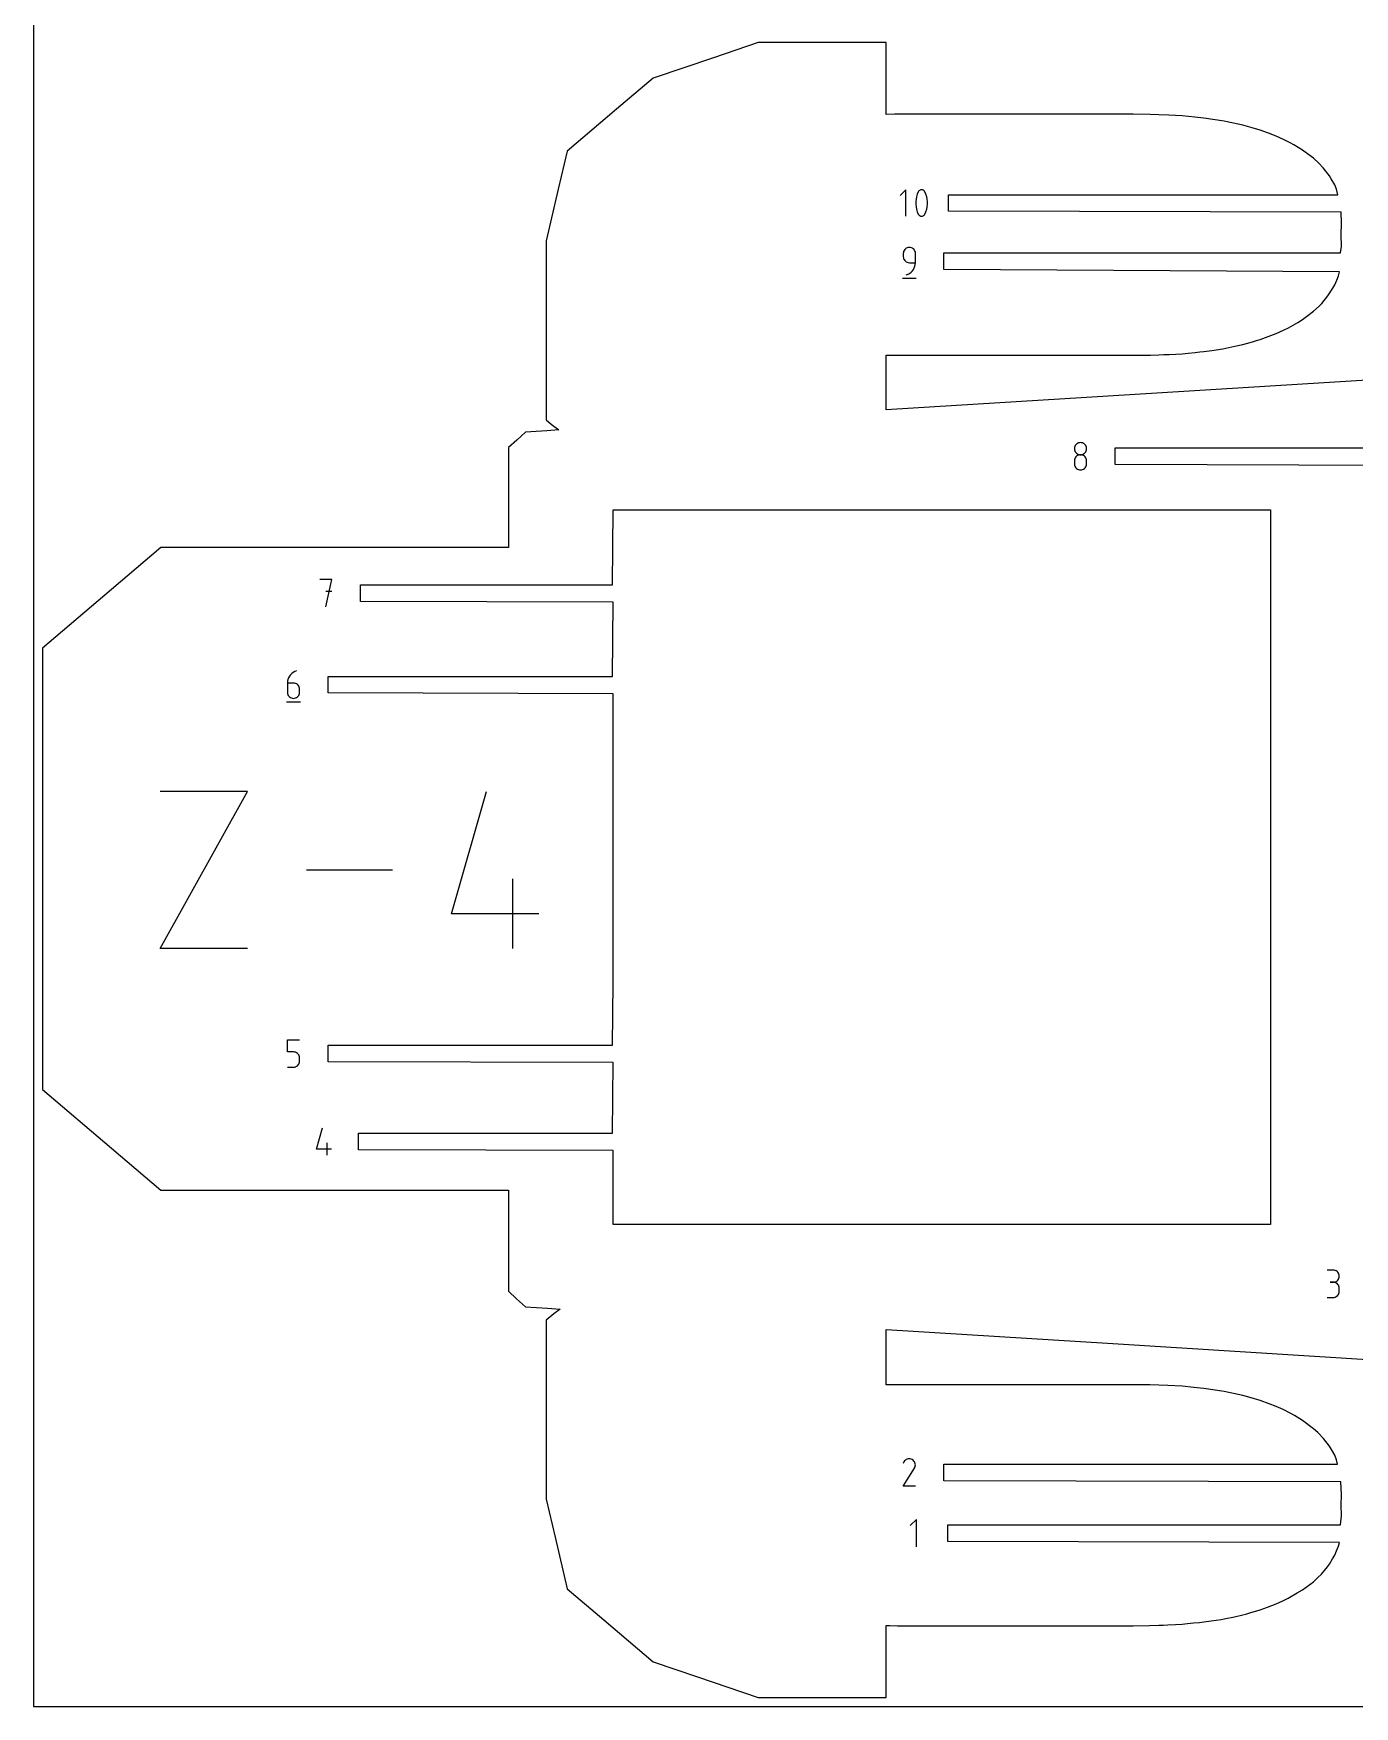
# Model space of a CAD drawing. Extents: x 0 to 450, y 0 to 500.
# Drawn here: x 0 to 231.1, y 0 to 292.6 of the extents above; entities that cross this region are included whole.
import ezdxf

# ---------------------------------------------------------------- set-up
doc = ezdxf.new("R2010")
doc.units = 0

msp = doc.modelspace()

# ---------------------------------------------------------------- linework, layer by layer
at = {"layer": 'annotation', "color": 1}
for p, q in [((152.604733, 265.262409), (151.578155, 264.235541)), ((152.604733, 260.644689), (152.604733, 265.262409)), ((154.380835, 263.615175), (154.336582, 263.172944)), ((154.469341, 264.052165), (154.380835, 263.615175)), ((154.602099, 264.480499), (154.469341, 264.052165)), ((154.77911, 264.89676), (154.602099, 264.480499)), ((154.83872, 264.995887), (154.77911, 264.89676)), ((154.77911, 264.89676), (154.77911, 264.89676)), ((154.913008, 265.080361), (154.83872, 264.995887)), ((154.999517, 265.149364), (154.913008, 265.080361)), ((155.095785, 265.202078), (154.999517, 265.149364)), ((155.199354, 265.237687), (155.095785, 265.202078)), ((155.307764, 265.255373), (155.199354, 265.237687)), ((155.418554, 265.254318), (155.307764, 265.255373)), ((155.529266, 265.233705), (155.418554, 265.254318)), ((155.63744, 265.192716), (155.529266, 265.233705)), ((155.678851, 265.170955), (155.63744, 265.192716)), ((155.63744, 265.192716), (155.63744, 265.192716)), ((155.718588, 265.145959), (155.678851, 265.170955)), ((155.756459, 265.117928), (155.718588, 265.145959)), ((155.792271, 265.087057), (155.756459, 265.117928)), ((155.825831, 265.053546), (155.792271, 265.087057)), ((155.856945, 265.017592), (155.825831, 265.053546)), ((155.885421, 264.979393), (155.856945, 265.017592)), ((155.911065, 264.939146), (155.885421, 264.979393)), ((155.933685, 264.89705), (155.911065, 264.939146)), ((156.111555, 264.47993), (155.933685, 264.89705)), ((155.933685, 264.89705), (155.933685, 264.89705)), ((156.244957, 264.050953), (156.111555, 264.47993)), ((156.333891, 263.613534), (156.244957, 264.050953)), ((156.378359, 263.171089), (156.333891, 263.613534)), ((154.336582, 263.172944), (154.336582, 262.728888)), ((154.336582, 262.728888), (154.380835, 262.286421)), ((154.380835, 262.286421), (154.469341, 261.848959)), ((154.469341, 261.848959), (154.602099, 261.419918)), ((154.602099, 261.419918), (154.77911, 261.002713)), ((154.77911, 261.002713), (154.77911, 261.002713)), ((154.77911, 261.002713), (154.801648, 260.9607)), ((154.801648, 260.9607), (154.827103, 260.920654)), ((154.827103, 260.920654), (154.855368, 260.882696)), ((154.855368, 260.882696), (154.886336, 260.846947)), ((154.886336, 260.846947), (154.919899, 260.813529)), ((154.919899, 260.813529), (154.95595, 260.782564)), ((154.95595, 260.782564), (154.994383, 260.754173)), ((154.994383, 260.754173), (155.035089, 260.728477)), ((155.035089, 260.728477), (155.077962, 260.705599)), ((155.077962, 260.705599), (155.077962, 260.705599)), ((155.077962, 260.705599), (155.185284, 260.665479)), ((155.185284, 260.665479), (155.295351, 260.645547)), ((155.295351, 260.645547), (155.405676, 260.64499)), ((155.405676, 260.64499), (155.513769, 260.662994)), ((155.513769, 260.662994), (155.617144, 260.698748)), ((155.617144, 260.698748), (155.713311, 260.751439)), ((155.713311, 260.751439), (155.799783, 260.820253)), ((155.799783, 260.820253), (155.87407, 260.904379)), ((155.87407, 260.904379), (155.933685, 261.003002)), ((155.933685, 261.003002), (156.111555, 261.419349)), ((155.933685, 261.003002), (155.933685, 261.003002)), ((156.111555, 261.419349), (156.244957, 261.847747)), ((156.244957, 261.847747), (156.333891, 262.28478)), ((156.333891, 262.28478), (156.378359, 262.727032)), ((156.378359, 262.727032), (156.378359, 263.171089)), ((152.288736, 254.654261), (152.209778, 254.487991)), ((152.394012, 254.80325), (152.288736, 254.654261)), ((152.52257, 254.931934), (152.394012, 254.80325)), ((152.671372, 255.037287), (152.52257, 254.931934)), ((152.837379, 255.116285), (152.671372, 255.037287)), ((153.017556, 255.165901), (152.837379, 255.116285)), ((153.208863, 255.183113), (153.017556, 255.165901)), ((153.400568, 255.165901), (153.208863, 255.183113)), ((153.208863, 255.183113), (153.208863, 255.183113)), ((153.580955, 255.116285), (153.400568, 255.165901)), ((153.747024, 255.037287), (153.580955, 255.116285)), ((153.895776, 254.931934), (153.747024, 255.037287)), ((154.02421, 254.80325), (153.895776, 254.931934)), ((154.129326, 254.654261), (154.02421, 254.80325)), ((154.208123, 254.487991), (154.129326, 254.654261)), ((152.160175, 254.307466), (152.142966, 254.11571)), ((152.142966, 254.11571), (152.142966, 253.582009)), ((152.142966, 253.582009), (152.142966, 253.582009)), ((152.142966, 253.582009), (152.160175, 253.390263)), ((152.209778, 254.487991), (152.160175, 254.307466)), ((152.160175, 253.390263), (152.209778, 253.209766)), ((152.209778, 253.209766), (152.288736, 253.043536)), ((152.288736, 253.043536), (152.394012, 252.894594)), ((152.394012, 252.894594), (152.52257, 252.76596)), ((152.52257, 252.76596), (152.671372, 252.660655)), ((152.671372, 252.660655), (152.837379, 252.581697)), ((152.837379, 252.581697), (153.017556, 252.532108)), ((153.017556, 252.532108), (153.208863, 252.514907)), ((153.208863, 252.514907), (154.274761, 252.514907)), ((154.07104, 251.585616), (154.182291, 251.880208)), ((154.182291, 251.880208), (154.251161, 252.191276)), ((154.257601, 254.307466), (154.208123, 254.487991)), ((154.251161, 252.191276), (154.274761, 252.514907)), ((154.274761, 254.11571), (154.257601, 254.307466)), ((154.274761, 252.514907), (154.274761, 254.11571)), ((154.274761, 254.11571), (154.274761, 254.11571)), ((152.009766, 249.783113), (154.409766, 249.783113)), ((152.675463, 250.383113), (152.980278, 250.496702)), ((152.675463, 250.383113), (152.675463, 250.383113)), ((152.980278, 250.496702), (153.260061, 250.650238)), ((153.260061, 250.650238), (153.51192, 250.83981)), ((153.51192, 250.83981), (153.732963, 251.061504)), ((153.732963, 251.061504), (153.9203, 251.31141)), ((153.9203, 251.31141), (154.07104, 251.585616)), ((182.091929, 220.178506), (182.07473, 219.987646)), ((182.07473, 219.987646), (182.07473, 219.987646)), ((182.07473, 219.987646), (182.091939, 219.79589)), ((182.141506, 220.358333), (182.091929, 220.178506)), ((182.091939, 219.79589), (182.141541, 219.615365)), ((182.220432, 220.524079), (182.141506, 220.358333)), ((182.141541, 219.615365), (182.220499, 219.449095)), ((182.325677, 220.672692), (182.220432, 220.524079)), ((182.45421, 220.801124), (182.325677, 220.672692)), ((182.603001, 220.906324), (182.45421, 220.801124)), ((182.769021, 220.985243), (182.603001, 220.906324)), ((182.94924, 221.034831), (182.769021, 220.985243)), ((183.140627, 221.052038), (182.94924, 221.034831)), ((183.332014, 221.034831), (183.140627, 221.052038)), ((183.140627, 221.052038), (183.140627, 221.052038)), ((183.512233, 220.985243), (183.332014, 221.034831)), ((183.678253, 220.906324), (183.512233, 220.985243)), ((183.827044, 220.801124), (183.678253, 220.906324)), ((183.955577, 220.672692), (183.827044, 220.801124)), ((184.060822, 220.524079), (183.955577, 220.672692)), ((184.060755, 219.449095), (184.139713, 219.615365)), ((184.139748, 220.358333), (184.060822, 220.524079)), ((184.139713, 219.615365), (184.189315, 219.79589)), ((184.189325, 220.178506), (184.139748, 220.358333)), ((184.189315, 219.79589), (184.206524, 219.987646)), ((184.206524, 219.987646), (184.189325, 220.178506)), ((184.206524, 219.987646), (184.206524, 219.987646)), ((182.091929, 218.044808), (182.07473, 217.853142)), ((182.07473, 217.853142), (182.07473, 217.32215)), ((182.07473, 217.32215), (182.07473, 217.32215)), ((182.07473, 217.32215), (182.091939, 217.130497)), ((182.141506, 218.225264), (182.091929, 218.044808)), ((182.091939, 217.130497), (182.141541, 216.950249)), ((182.220432, 218.391481), (182.141506, 218.225264)), ((182.141541, 216.950249), (182.220499, 216.784379)), ((182.325677, 218.540433), (182.220432, 218.391481)), ((182.220499, 219.449095), (182.325776, 219.300106)), ((182.220499, 216.784379), (182.325776, 216.635865)), ((182.45421, 218.669091), (182.325677, 218.540433)), ((182.325776, 219.300106), (182.454334, 219.171422)), ((182.325776, 216.635865), (182.454334, 216.507681)), ((182.603001, 218.774429), (182.45421, 218.669091)), ((182.454334, 219.171422), (182.603135, 219.066069)), ((182.769021, 218.853419), (182.603001, 218.774429)), ((182.603135, 219.066069), (182.769143, 218.987071)), ((182.94924, 218.903033), (182.769021, 218.853419)), ((182.769143, 218.987071), (182.949319, 218.937455)), ((183.140627, 218.920243), (182.94924, 218.903033)), ((182.949319, 218.937455), (183.140627, 218.920243)), ((183.140627, 218.920243), (183.331935, 218.937455)), ((183.332014, 218.903043), (183.140627, 218.920243)), ((183.140627, 218.920243), (183.140627, 218.920243)), ((183.140627, 218.920243), (183.140627, 218.920243)), ((183.331935, 218.937455), (183.512111, 218.987071)), ((183.512233, 218.853453), (183.332014, 218.903043)), ((183.512111, 218.987071), (183.678119, 219.066069)), ((183.678253, 218.774496), (183.512233, 218.853453)), ((183.678119, 219.066069), (183.82692, 219.171422)), ((183.827044, 218.66919), (183.678253, 218.774496)), ((183.82692, 219.171422), (183.955478, 219.300106)), ((183.82692, 216.507681), (183.955478, 216.635865)), ((183.955577, 218.540557), (183.827044, 218.66919)), ((183.955478, 219.300106), (184.060755, 219.449095)), ((183.955478, 216.635865), (184.060755, 216.784379)), ((184.060822, 218.391615), (183.955577, 218.540557)), ((184.060755, 216.784379), (184.139713, 216.950249)), ((184.139748, 218.225385), (184.060822, 218.391615)), ((184.139713, 216.950249), (184.189315, 217.130497)), ((184.189325, 218.044887), (184.139748, 218.225385)), ((184.189315, 217.130497), (184.206524, 217.32215)), ((184.206524, 217.853142), (184.189325, 218.044887)), ((184.206524, 217.32215), (184.206524, 217.853142)), ((184.206524, 217.853142), (184.206524, 217.853142)), ((182.454334, 216.507681), (182.603135, 216.402803)), ((182.603135, 216.402803), (182.769143, 216.324206)), ((182.769143, 216.324206), (182.949319, 216.274865)), ((182.949319, 216.274865), (183.140627, 216.257757)), ((183.140627, 216.257757), (183.331935, 216.274865)), ((183.140627, 216.257757), (183.140627, 216.257757)), ((183.331935, 216.274865), (183.512111, 216.324206)), ((183.512111, 216.324206), (183.678119, 216.402803)), ((183.678119, 216.402803), (183.82692, 216.507681)), ((52.217175, 197.13335), (50.082671, 197.13335)), ((51.150073, 192.33335), (52.217175, 197.13335)), ((52.217175, 194.995835), (51.150073, 194.995835)), ((44.440767, 179.303712), (44.417165, 178.979271)), ((44.417165, 178.979271), (44.417165, 177.383886)), ((45.483062, 178.979271), (44.417165, 178.979271)), ((44.509655, 179.615437), (44.440767, 179.303712)), ((44.620953, 179.91058), (44.509655, 179.615437)), ((44.771784, 180.185277), (44.620953, 179.91058)), ((44.959272, 180.435661), (44.771784, 180.185277)), ((45.180541, 180.657869), (44.959272, 180.435661)), ((45.432715, 180.848036), (45.180541, 180.657869)), ((45.712916, 181.002296), (45.432715, 180.848036)), ((45.674767, 178.962163), (45.483062, 178.979271)), ((45.855154, 178.912822), (45.674767, 178.962163)), ((46.018269, 181.116785), (45.712916, 181.002296)), ((46.021223, 178.834225), (45.855154, 178.912822)), ((46.018269, 181.116785), (46.018269, 181.116785)), ((46.169975, 178.729347), (46.021223, 178.834225)), ((46.298409, 178.601163), (46.169975, 178.729347)), ((46.403525, 178.452649), (46.298409, 178.601163)), ((44.283664, 175.716785), (46.683664, 175.716785)), ((44.417165, 177.383886), (44.417165, 177.383886)), ((44.417165, 177.383886), (44.434374, 177.192141)), ((44.434374, 177.192141), (44.483976, 177.011643)), ((44.483976, 177.011643), (44.562935, 176.845413)), ((44.562935, 176.845413), (44.668211, 176.696471)), ((44.668211, 176.696471), (44.796769, 176.567838)), ((44.796769, 176.567838), (44.945571, 176.462532)), ((44.945571, 176.462532), (45.111578, 176.383575)), ((45.111578, 176.383575), (45.291755, 176.333985)), ((45.291755, 176.333985), (45.483062, 176.316785)), ((45.483062, 176.316785), (45.674767, 176.333985)), ((45.483062, 176.316785), (45.483062, 176.316785)), ((45.674767, 176.333985), (45.855154, 176.383575)), ((45.855154, 176.383575), (46.021223, 176.462532)), ((46.021223, 176.462532), (46.169975, 176.567838)), ((46.169975, 176.567838), (46.298409, 176.696471)), ((46.298409, 176.696471), (46.403525, 176.845413)), ((46.482322, 178.286779), (46.403525, 178.452649)), ((46.403525, 176.845413), (46.482322, 177.011643)), ((46.5318, 178.106531), (46.482322, 178.286779)), ((46.482322, 177.011643), (46.5318, 177.192141)), ((46.54896, 177.914878), (46.5318, 178.106531)), ((46.5318, 177.192141), (46.54896, 177.383886)), ((46.54896, 177.383886), (46.54896, 177.914878)), ((46.54896, 177.914878), (46.54896, 177.914878)), ((22.182172, 132.546838), (37.456258, 160.055373)), ((37.456258, 160.055373), (22.182172, 160.055373)), ((73.128856, 138.662337), (79.22883, 160.055373)), ((62.815743, 146.301105), (47.774547, 146.301105)), ((83.824512, 132.546838), (83.824512, 144.764036)), ((88.402942, 138.662337), (73.128856, 138.662337)), ((37.456258, 132.546838), (22.182172, 132.546838)), ((44.417165, 114.486228), (44.417165, 116.623742)), ((44.417165, 116.623742), (46.54896, 116.623742)), ((45.483062, 114.486228), (44.417165, 114.486228)), ((45.674449, 114.46912), (45.483062, 114.486228)), ((45.854668, 114.419779), (45.674449, 114.46912)), ((46.020688, 114.341183), (45.854668, 114.419779)), ((46.169479, 114.236304), (46.020688, 114.341183)), ((46.298012, 114.10812), (46.169479, 114.236304)), ((44.417165, 111.823742), (45.483062, 111.823742)), ((45.483062, 111.823742), (45.67437, 111.840943)), ((45.483062, 111.823742), (45.483062, 111.823742)), ((45.67437, 111.840943), (45.854546, 111.890532)), ((45.854546, 111.890532), (46.020554, 111.969489)), ((46.020554, 111.969489), (46.169355, 112.074795)), ((46.169355, 112.074795), (46.297913, 112.203428)), ((46.297913, 112.203428), (46.40319, 112.35237)), ((46.403257, 113.959606), (46.298012, 114.10812)), ((46.40319, 112.35237), (46.482148, 112.5186)), ((46.482183, 113.793737), (46.403257, 113.959606)), ((46.482148, 112.5186), (46.531751, 112.699098)), ((46.53176, 113.613488), (46.482183, 113.793737)), ((46.531751, 112.699098), (46.54896, 112.890843)), ((46.54896, 113.421835), (46.53176, 113.613488)), ((46.54896, 112.890843), (46.54896, 113.421835)), ((46.54896, 113.421835), (46.54896, 113.421835)), ((49.486223, 97.494634), (50.550616, 101.227532)), ((52.151418, 97.494634), (49.486223, 97.494634)), ((51.352522, 96.427532), (51.352522, 98.559327)), ((227.338971, 76.338734), (226.273074, 76.338734)), ((227.530675, 76.321527), (227.338971, 76.338734)), ((227.711062, 76.271939), (227.530675, 76.321527)), ((227.877132, 76.19302), (227.711062, 76.271939)), ((228.025883, 76.08782), (227.877132, 76.19302)), ((228.154317, 75.959388), (228.025883, 76.08782)), ((227.338971, 74.206939), (226.80527, 74.206939)), ((226.80527, 74.206939), (227.338971, 74.206939)), ((227.338971, 74.206939), (227.530675, 74.22415)), ((227.530675, 74.189732), (227.338971, 74.206939)), ((227.338971, 74.206939), (227.338971, 74.206939)), ((227.530675, 74.22415), (227.711062, 74.273767)), ((227.711062, 74.140144), (227.530675, 74.189732)), ((227.711062, 74.273767), (227.877132, 74.352765)), ((227.877132, 74.061225), (227.711062, 74.140144)), ((227.877132, 74.352765), (228.025883, 74.458118)), ((228.025883, 73.956025), (227.877132, 74.061225)), ((228.025883, 74.458118), (228.154317, 74.586802)), ((228.154317, 73.827593), (228.025883, 73.956025)), ((228.259433, 75.810774), (228.154317, 75.959388)), ((228.154317, 74.586802), (228.259433, 74.735791)), ((228.259433, 73.67898), (228.154317, 73.827593)), ((228.33823, 75.645029), (228.259433, 75.810774)), ((228.259433, 74.735791), (228.33823, 74.902061)), ((228.33823, 73.513234), (228.259433, 73.67898)), ((228.387709, 75.465202), (228.33823, 75.645029)), ((228.33823, 74.902061), (228.387709, 75.082586)), ((228.387709, 73.333407), (228.33823, 73.513234)), ((228.404868, 75.274342), (228.387709, 75.465202)), ((228.387709, 75.082586), (228.404868, 75.274342)), ((228.404868, 73.142547), (228.387709, 73.333407)), ((228.404868, 75.274342), (228.404868, 75.274342)), ((226.273074, 71.544453), (227.338971, 71.544453)), ((227.338971, 71.544453), (227.530675, 71.561651)), ((227.338971, 71.544453), (227.338971, 71.544453)), ((227.530675, 71.561651), (227.711062, 71.611214)), ((227.711062, 71.611214), (227.877132, 71.690101)), ((227.877132, 71.690101), (228.025883, 71.795269)), ((228.025883, 71.795269), (228.154317, 71.923676)), ((228.154317, 71.923676), (228.259433, 72.072279)), ((228.259433, 72.072279), (228.33823, 72.238037)), ((228.33823, 72.238037), (228.387709, 72.417907)), ((228.387709, 72.417907), (228.404868, 72.608846)), ((228.404868, 72.608846), (228.404868, 73.142547)), ((228.404868, 73.142547), (228.404868, 73.142547)), ((152.128009, 38.521027), (154.097857, 41.69223)), ((152.270992, 42.787326), (152.131019, 42.51882)), ((152.382071, 42.944838), (152.270992, 42.787326)), ((152.515342, 43.076325), (152.382071, 42.944838)), ((152.66675, 43.180732), (152.515342, 43.076325)), ((152.832242, 43.257007), (152.66675, 43.180732)), ((153.007766, 43.304097), (152.832242, 43.257007)), ((153.189269, 43.320949), (153.007766, 43.304097)), ((153.372696, 43.306511), (153.189269, 43.320949)), ((153.553995, 43.259729), (153.372696, 43.306511)), ((153.729113, 43.17955), (153.553995, 43.259729)), ((153.885737, 43.068332), (153.729113, 43.17955)), ((153.729113, 43.17955), (153.729113, 43.17955)), ((154.016692, 42.934871), (153.885737, 43.068332)), ((154.120813, 42.783257), (154.016692, 42.934871)), ((154.097857, 41.69223), (154.100212, 41.695144)), ((154.097857, 41.69223), (154.097857, 41.69223)), ((154.100212, 41.695144), (154.102471, 41.698083)), ((154.102471, 41.698083), (154.104647, 41.701071)), ((154.104647, 41.701071), (154.106757, 41.704134)), ((154.106757, 41.704134), (154.108814, 41.707295)), ((154.108814, 41.707295), (154.110835, 41.710581)), ((154.110835, 41.710581), (154.112833, 41.714015)), ((154.112833, 41.714015), (154.114823, 41.717623)), ((154.114823, 41.717623), (154.116821, 41.721429)), ((154.116821, 41.721429), (154.198156, 41.896061)), ((154.116821, 41.721429), (154.116821, 41.721429)), ((154.196935, 42.617581), (154.120813, 42.783257)), ((154.243896, 42.441933), (154.196935, 42.617581)), ((154.198156, 41.896061), (154.24567, 42.077083)), ((154.260529, 42.260403), (154.243896, 42.441933)), ((154.24567, 42.077083), (154.260529, 42.260403)), ((154.259804, 38.521027), (152.128009, 38.521027)), ((154.437304, 32.739543), (153.370203, 31.67214)), ((154.437304, 27.939543), (154.437304, 32.739543))]:
    msp.add_line(p, q, dxfattribs=at)
at = {"layer": 'boundary', "color": 5}
for p, q in [((126.739994, 291.014711), (118.947955, 288.365418)), ((139.658168, 291.014711), (126.739994, 291.014711)), ((149.182561, 291.014711), (139.658168, 291.014711)), ((149.18256, 286.824133), (149.182561, 291.014711)), ((118.947955, 288.365418), (108.379419, 284.772117)), ((149.182561, 280.244018), (149.18256, 286.824133)), ((108.379419, 284.772117), (102.011675, 279.359541)), ((102.011675, 279.359541), (93.374945, 272.018328)), ((149.182561, 278.456211), (149.182561, 280.244018)), ((150.694177, 278.459173), (149.182561, 278.456211)), ((151.333617, 278.460426), (150.694177, 278.459173)), ((156.544673, 278.462298), (151.333617, 278.460426)), ((158.74904, 278.46309), (156.544673, 278.462298)), ((161.562085, 278.46309), (158.74904, 278.46309)), ((162.752052, 278.463091), (161.562085, 278.46309)), ((167.714505, 278.463091), (162.752052, 278.463091)), ((169.381236, 278.46309), (167.714505, 278.463091)), ((174.614072, 278.46309), (169.381236, 278.46309)), ((176.058205, 278.46309), (174.614072, 278.46309)), ((181.822531, 278.463091), (176.058205, 278.46309)), ((182.832848, 278.463091), (181.822531, 278.463091)), ((189.759267, 278.463091), (182.832848, 278.463091)), ((192.36458, 278.46309), (189.759267, 278.463091)), ((195.354808, 278.419539), (192.36458, 278.46309)), ((196.872278, 278.394332), (195.354808, 278.419539)), ((198.594883, 278.308004), (196.872278, 278.394332)), ((200.923387, 278.17929), (198.594883, 278.308004)), ((203.135596, 277.969971), (200.923387, 278.17929)), ((204.714777, 277.806868), (203.135596, 277.969971)), ((208.284966, 277.269486), (204.714777, 277.806868)), ((208.828077, 277.151992), (208.284966, 277.269486)), ((211.546454, 276.563921), (208.828077, 277.151992)), ((213.159262, 276.116638), (211.546454, 276.563921)), ((214.585587, 275.692027), (213.159262, 276.116638)), ((216.008481, 275.162054), (214.585587, 275.692027)), ((217.353485, 274.661106), (216.008481, 275.162054)), ((218.754075, 274.016702), (217.353485, 274.661106)), ((219.84033, 273.483913), (218.754075, 274.016702)), ((220.459127, 273.11047), (219.84033, 273.483913)), ((222.00403, 272.178167), (220.459127, 273.11047)), ((223.489265, 271.070946), (222.00403, 272.178167)), ((93.374945, 272.018328), (91.806187, 265.351073)), ((223.898788, 270.765668), (223.489265, 271.070946)), ((224.833926, 269.893476), (223.898788, 270.765668)), ((225.611574, 269.083848), (224.833926, 269.893476)), ((226.687682, 267.720711), (225.611574, 269.083848)), ((226.998961, 267.193064), (226.687682, 267.720711)), ((227.619823, 266.140781), (226.998961, 267.193064)), ((91.806187, 265.351073), (89.67844, 256.308108)), ((160.028589, 261.503549), (160.028589, 264.403549)), ((160.028589, 264.403549), (228.171476, 264.403549)), ((227.926456, 265.388649), (227.619823, 266.140781)), ((228.171476, 264.403549), (227.926456, 265.388649)), ((228.718236, 261.353549), (160.028589, 261.503549)), ((228.772552, 259.418479), (228.718236, 261.353549)), ((228.757993, 257.390358), (228.772552, 259.418479)), ((89.67844, 256.308108), (89.678441, 243.025279)), ((228.650302, 254.233113), (228.772669, 255.358124)), ((228.772669, 255.358124), (228.757993, 257.390358)), ((159.259766, 251.333112), (159.259767, 254.233112)), ((159.259767, 254.233112), (228.650302, 254.233113)), ((228.433619, 250.92916), (159.259766, 251.333112)), ((227.619909, 248.639911), (227.95679, 249.466385)), ((227.95679, 249.466385), (228.265749, 250.224214)), ((228.265749, 250.224214), (228.433619, 250.92916)), ((225.348766, 245.395239), (226.394328, 246.68789)), ((226.394328, 246.68789), (227.270854, 248.048188)), ((227.270854, 248.048188), (227.619909, 248.639911)), ((89.678441, 243.025279), (89.678441, 225.009443)), ((222.00392, 242.602537), (222.666589, 243.09673)), ((222.666589, 243.09673), (223.898035, 244.015036)), ((223.898035, 244.015036), (224.867017, 244.919027)), ((224.867017, 244.919027), (225.348766, 245.395239)), ((215.953636, 239.598223), (217.352739, 240.119592)), ((217.352739, 240.119592), (218.796286, 240.784069)), ((218.796286, 240.784069), (219.534114, 241.146136)), ((219.534114, 241.146136), (221.139626, 242.080753)), ((221.139626, 242.080753), (222.00392, 242.602537)), ((204.715424, 236.973818), (206.098165, 237.18064)), ((206.098165, 237.18064), (208.020637, 237.468185)), ((208.020637, 237.468185), (210.158095, 237.916369)), ((210.158095, 237.916369), (211.545772, 238.216771)), ((211.545772, 238.216771), (212.155056, 238.385855)), ((212.155056, 238.385855), (213.205048, 238.677233)), ((213.205048, 238.677233), (214.096424, 238.942756)), ((214.096424, 238.942756), (214.586309, 239.088677)), ((214.586309, 239.088677), (215.953636, 239.598223)), ((149.138896, 233.525561), (149.141608, 236.310655)), ((149.141608, 236.310655), (149.805697, 236.311928)), ((149.805697, 236.311928), (151.375583, 236.314937)), ((151.375583, 236.314937), (153.579955, 236.315729)), ((153.579955, 236.315729), (158.79102, 236.317601)), ((158.79102, 236.317601), (159.980986, 236.317602)), ((159.980986, 236.317602), (162.79403, 236.317601)), ((162.79403, 236.317601), (167.75731, 236.317601)), ((167.75731, 236.317601), (169.423257, 236.317601)), ((169.423257, 236.317601), (174.658313, 236.317602)), ((174.658313, 236.317602), (176.100342, 236.317601)), ((176.100342, 236.317601), (181.868374, 236.317601)), ((181.868374, 236.317601), (182.875207, 236.317601)), ((182.875207, 236.317601), (189.468339, 236.317601)), ((189.468339, 236.317601), (192.365812, 236.317601)), ((192.365812, 236.317601), (195.382435, 236.361599)), ((195.382435, 236.361599), (196.871777, 236.386372)), ((196.871777, 236.386372), (197.740301, 236.429944)), ((197.740301, 236.429944), (198.641595, 236.47516)), ((198.641595, 236.47516), (199.850423, 236.542045)), ((199.850423, 236.542045), (200.923295, 236.601407)), ((200.923295, 236.601407), (201.951414, 236.698777)), ((201.951414, 236.698777), (203.182795, 236.815395)), ((203.182795, 236.815395), (204.044894, 236.904508)), ((204.044894, 236.904508), (204.715424, 236.973818)), ((149.132328, 226.781573), (149.138896, 233.525561)), ((235.215612, 232.078574), (187.977201, 229.171832)), ((187.977201, 229.171832), (149.132328, 226.781573)), ((86.059028, 222.900457), (84.522006, 221.495995)), ((89.78262, 223.129583), (86.059028, 222.900457)), ((89.678441, 225.009443), (90.585791, 224.29201)), ((91.891794, 223.259368), (89.78262, 223.129583)), ((90.585791, 224.29201), (91.891794, 223.259368)), ((84.522006, 221.495995), (83.066853, 220.16634)), ((83.066853, 220.16634), (83.066853, 209.292811)), ((189.191229, 217.207908), (189.191229, 220.107908)), ((189.191229, 220.107908), (295.120605, 220.107908)), ((295.215604, 216.910295), (189.191229, 217.207908)), ((83.066853, 209.292811), (83.066853, 202.697221)), ((22.290791, 202.697221), (13.662063, 195.362809)), ((41.659436, 202.697221), (22.290791, 202.697221)), ((83.066853, 202.697221), (41.659436, 202.697221)), ((13.662063, 195.362809), (1.587501, 185.09944)), ((1.587501, 185.09944), (1.5875, 146.090987)), ((1.5875, 146.090987), (1.5875, 107.898314)), ((1.5875, 107.898314), (13.662064, 97.634944)), ((13.662064, 97.634944), (22.290791, 90.300533)), ((22.290791, 90.300533), (41.659436, 90.300533)), ((41.659436, 90.300533), (83.066853, 90.300533)), ((83.066853, 90.300533), (83.066853, 83.629016)), ((83.066853, 83.629016), (83.066853, 72.630311)), ((83.066853, 72.630311), (84.521918, 71.299547)), ((84.521918, 71.299547), (86.058846, 69.893911)), ((86.058846, 69.893911), (89.912372, 69.65383)), ((91.026856, 68.658965), (89.678441, 67.592785)), ((89.678441, 67.592785), (89.678441, 54.309954)), ((89.912372, 69.65383), (92.111778, 69.516803)), ((92.111778, 69.516803), (91.026856, 68.658965)), ((149.138847, 59.128498), (149.132192, 65.9643)), ((149.132192, 65.9643), (187.895052, 63.54929)), ((187.895052, 63.54929), (235.215612, 60.601116)), ((149.141608, 56.291568), (149.138847, 59.128498)), ((150.591409, 56.28861), (149.141608, 56.291568)), ((151.204701, 56.287359), (150.591409, 56.28861)), ((156.535851, 56.285436), (151.204701, 56.287359)), ((158.791019, 56.284622), (156.535851, 56.285436)), ((161.483978, 56.284622), (158.791019, 56.284622)), ((162.623146, 56.284622), (161.483978, 56.284622)), ((167.583061, 56.284622), (162.623146, 56.284622)), ((169.252212, 56.284622), (167.583061, 56.284622)), ((174.478237, 56.284622), (169.252212, 56.284622)), ((175.928809, 56.284622), (174.478237, 56.284622)), ((181.681769, 56.284622), (175.928809, 56.284622)), ((182.702795, 56.284622), (181.681769, 56.284622)), ((189.628163, 56.284622), (182.702795, 56.284622)), ((192.361488, 56.284622), (189.628163, 56.284622)), ((195.269859, 56.242424), (192.361488, 56.284622)), ((196.874493, 56.215858), (195.269859, 56.242424)), ((198.45004, 56.137169), (196.874493, 56.215858)), ((200.92425, 56.000815), (198.45004, 56.137169)), ((202.986055, 55.806312), (200.92425, 56.000815)), ((204.713199, 55.628406), (202.986055, 55.806312)), ((208.280276, 55.09103), (204.713199, 55.628406)), ((89.678441, 54.309954), (89.678441, 36.294116)), ((209.092701, 54.915674), (208.280276, 55.09103)), ((211.549286, 54.385453), (209.092701, 54.915674)), ((212.995307, 53.985336), (211.549286, 54.385453)), ((214.583348, 53.513552), (212.995307, 53.985336)), ((216.176525, 52.921364), (214.583348, 53.513552)), ((217.356897, 52.482632), (216.176525, 52.921364)), ((218.578493, 51.92173), (217.356897, 52.482632)), ((219.837297, 51.305444), (218.578493, 51.92173)), ((220.557952, 50.871332), (219.837297, 51.305444)), ((222.004969, 49.999698), (220.557952, 50.871332)), ((223.903244, 48.587187), (222.004969, 49.999698)), ((224.639984, 47.901342), (223.903244, 48.587187)), ((225.653214, 46.847979), (224.639984, 47.901342)), ((226.685727, 45.542231), (225.653214, 46.847979)), ((227.031276, 44.957553), (226.685727, 45.542231)), ((227.619458, 43.962312), (227.031276, 44.957553)), ((227.949469, 43.154358), (227.619458, 43.962312)), ((159.244508, 39.471066), (159.244509, 42.371066)), ((159.244509, 42.371066), (228.11312, 42.371067)), ((228.11312, 42.371067), (227.949469, 43.154358)), ((228.7108, 39.28463), (159.244508, 39.471066)), ((228.773187, 37.066283), (228.7108, 39.28463)), ((89.678441, 36.294116), (91.247199, 29.626865)), ((228.759773, 35.211877), (228.773187, 37.066283)), ((228.773093, 33.361225), (228.759773, 35.211877)), ((228.638117, 31.789543), (228.773093, 33.361225)), ((91.247199, 29.626865), (93.374946, 20.583906)), ((159.954205, 28.889543), (159.954205, 31.789543)), ((159.954205, 31.789543), (228.638117, 31.789543)), ((228.421576, 28.694747), (159.954205, 28.889543)), ((227.237914, 25.815881), (227.619466, 26.461442)), ((227.619466, 26.461442), (227.934532, 27.232606)), ((227.934532, 27.232606), (228.266653, 28.045757)), ((228.266653, 28.045757), (228.421576, 28.694747)), ((225.294087, 23.168292), (226.350487, 24.457883)), ((226.350487, 24.457883), (226.68551, 24.881512)), ((226.68551, 24.881512), (227.237914, 25.815881)), ((93.374946, 20.583906), (99.742689, 15.17132)), ((222.00525, 20.424068), (222.607547, 20.872016)), ((222.607547, 20.872016), (223.904151, 21.836556)), ((223.904151, 21.836556), (224.606314, 22.490055)), ((224.606314, 22.490055), (225.294087, 23.168292)), ((215.86872, 17.387844), (217.357868, 17.941117)), ((217.357868, 17.941117), (218.536017, 18.481822)), ((218.536017, 18.481822), (219.454162, 18.931089)), ((219.454162, 18.931089), (221.069753, 19.860704)), ((221.069753, 19.860704), (222.00525, 20.424068)), ((99.742689, 15.17132), (108.379419, 7.830094)), ((202.938814, 14.612758), (203.935022, 14.715275)), ((203.935022, 14.715275), (204.712875, 14.795343)), ((204.712875, 14.795343), (205.99513, 14.986302)), ((205.99513, 14.986302), (207.770694, 15.250792)), ((207.770694, 15.250792), (208.279003, 15.332724)), ((208.279003, 15.332724), (210.059721, 15.716768)), ((210.059721, 15.716768), (211.550243, 16.038302)), ((211.550243, 16.038302), (212.065002, 16.180627)), ((212.065002, 16.180627), (212.949372, 16.425206)), ((212.949372, 16.425206), (214.002665, 16.737917)), ((214.002665, 16.737917), (214.582856, 16.910208)), ((214.582856, 16.910208), (215.86872, 17.387844)), ((149.182561, 9.783841), (149.182561, 14.146012)), ((149.182561, 14.146012), (149.771199, 14.144773)), ((149.771199, 14.144773), (151.162724, 14.141845)), ((151.162724, 14.141845), (153.417892, 14.141039)), ((153.417892, 14.141039), (158.74904, 14.139133)), ((158.74904, 14.139133), (159.88821, 14.139132)), ((159.88821, 14.139132), (162.581171, 14.139132)), ((162.581171, 14.139132), (167.540259, 14.139133)), ((167.540259, 14.139133), (169.210193, 14.139133)), ((169.210193, 14.139133), (174.434008, 14.139133)), ((174.434008, 14.139133), (175.88668, 14.139133)), ((175.88668, 14.139133), (181.635928, 14.139133)), ((181.635928, 14.139133), (182.660436, 14.139133)), ((182.660436, 14.139133), (189.22688, 14.139132)), ((189.22688, 14.139132), (192.360718, 14.139132)), ((192.360718, 14.139132), (195.242299, 14.180885)), ((195.242299, 14.180885), (196.87543, 14.20789)), ((196.87543, 14.20789), (197.627415, 14.2454)), ((197.627415, 14.2454), (198.403312, 14.284114)), ((198.403312, 14.284114), (199.736209, 14.357489)), ((199.736209, 14.357489), (200.924715, 14.422933)), ((200.924715, 14.422933), (201.84359, 14.509522)), ((201.84359, 14.509522), (202.938814, 14.612758)), ((149.182561, 4.67716), (149.182561, 9.783841)), ((108.379419, 7.830094), (116.171457, 5.180802)), ((116.171457, 5.180802), (126.739993, 1.5875)), ((149.182561, 1.5875), (149.182561, 4.67716)), ((126.739993, 1.5875), (136.264387, 1.5875)), ((136.264387, 1.5875), (149.182561, 1.5875))]:
    msp.add_line(p, q, dxfattribs=at)
at = {"layer": 'frame', "color": 5}
for p, q in [((0, 500), (0, 0)), ((0, 0), (450, 0))]:
    msp.add_line(p, q, dxfattribs=at)
at = {"layer": 'hole', "color": 5}
for p, q in [((101.284828, 196.18335), (101.379828, 209.290811)), ((101.379828, 209.290811), (140.29867, 209.290811)), ((140.29867, 209.290811), (216.379811, 209.290811)), ((216.379811, 209.290811), (216.379811, 151.080275)), ((57.200675, 196.183349), (101.284828, 196.18335)), ((57.200675, 193.28335), (57.200675, 196.183349)), ((101.379828, 193.133349), (57.200675, 193.28335)), ((101.284829, 180.166785), (101.379828, 193.133349)), ((51.533664, 180.166784), (101.284829, 180.166785)), ((51.533664, 177.266784), (51.533664, 180.166784)), ((101.379828, 177.116785), (51.533664, 177.266784)), ((101.379828, 126.593906), (101.379828, 177.116785)), ((216.379811, 151.080275), (216.379812, 84.29081)), ((101.284828, 115.673742), (101.379828, 126.593906)), ((51.533664, 112.773742), (51.533664, 115.673742)), ((51.533664, 115.673742), (101.284828, 115.673742)), ((101.379828, 112.623742), (51.533664, 112.773742)), ((101.284829, 100.277532), (101.379828, 112.623742)), ((56.869423, 97.377532), (56.869423, 100.277532)), ((56.869423, 100.277532), (101.284829, 100.277532)), ((101.379828, 97.227533), (56.869423, 97.377532)), ((101.379828, 84.29081), (101.379828, 97.227533)), ((140.298671, 84.29081), (101.379828, 84.29081)), ((216.379812, 84.29081), (140.298671, 84.29081))]:
    msp.add_line(p, q, dxfattribs=at)

doc.saveas('drawing.dxf')
